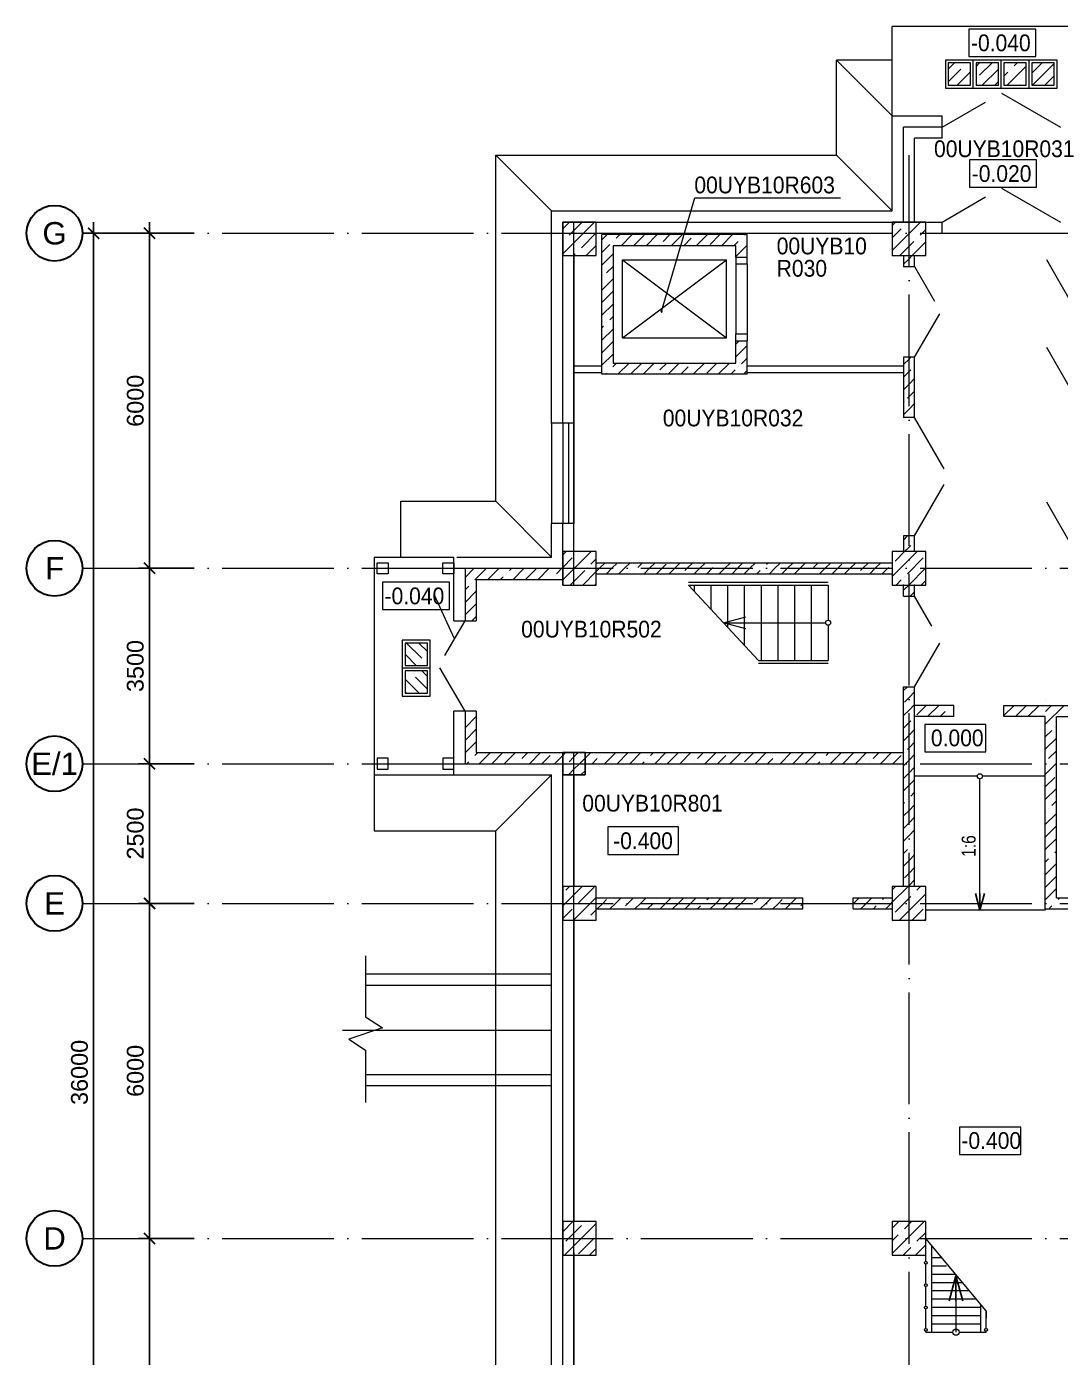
# Model space of a CAD drawing. Header units: millimetres. Extents: x 2259 to 76961, y 1004 to 49531.
# Drawn here: x 2259 to 20769, y 24971 to 48802 of the extents above; entities that cross this region are included whole.
import ezdxf
from ezdxf.enums import TextEntityAlignment as Align

# ---------------------------------------------------------------- set-up
doc = ezdxf.new("R2010")
doc.units = ezdxf.units.MM
doc.linetypes.add('OSEV', pattern=[25, 20, -2.5, 0, -2.5])
doc.layers.add('Подложки', color=252, linetype='Continuous', lineweight=5)
doc.styles.add('Arial 3', font='arial.ttf', dxfattribs={"height": 3})
doc.styles.add('ROMANS', font='romans.shx', dxfattribs={"width": 0.8})
doc.styles.add('ROOPPUR', font='arial.ttf', dxfattribs={"width": 0.7})
doc.dimstyles.new('100', dxfattribs={"dimtxt": 2, "dimasz": 2, "dimexe": 2, "dimexo": 2, "dimgap": 1, "dimtad": 1, "dimdec": 0, "dimlfac": 100, "dimzin": 1, "dimtxsty": 'ROMANS', "dimblk": 'ARCHTICK', "dimcen": 2.5, "dimdle": 2, "dimclrt": 2, "dimadec": 0, "dimazin": 0, "dimtfac": 1, "dimtdec": 0, "dimtmove": 1, "dimatfit": 3, "dimldrblk": 'ARCHTICK', "dimfxl": 2, "dimarcsym": 1})

# ---------------------------------------------------------------- blocks, each defined once
blk = doc.blocks.new('_ARCHTICK')
at = {"color": 0, "linetype": 'ByBlock', "const_width": 0.15}
blk.add_lwpolyline([(-0.5, -0.5), (0.5, 0.5)], dxfattribs=at)
blk = doc.blocks.new('*D6')
at = {"layer": 'Defpoints', "color": 0, "ltscale": 100, "transparency": 16777216}
for p in [(-66, 360), (-76, 300), (-66, 300)]:
    blk.add_point(p, dxfattribs=at)
at = {"layer": 'Подложки', "color": 0, "linetype": 'Continuous', "lineweight": -2, "transparency": 16777216}
for p, q in [((-68, 360), (-78, 360)), ((-76, 362), (-76, 298)), ((-68, 300), (-78, 300))]:
    blk.add_line(p, q, dxfattribs=at)
at = {"layer": 'Подложки', "color": 0, "lineweight": -2, "ltscale": 100, "transparency": 16777216, "xscale": 2, "yscale": 2, "zscale": 2}
for p, rotation in [((-76, 360), 90), ((-76, 300), 270)]:
    blk.add_blockref('_ARCHTICK', p, dxfattribs=dict(at, rotation=rotation))
at = {"layer": 'Подложки', "color": 252, "ltscale": 100, "transparency": 16777216, "insert": (-78.5315, 330), "char_height": 3, "attachment_point": 5, "rotation": 90, "style": 'Arial 3'}
blk.add_mtext('6000', dxfattribs=at)
blk = doc.blocks.new('*D7')
at = {"layer": 'Defpoints', "color": 0, "ltscale": 100, "transparency": 16777216}
for p in [(-66, 300), (-76, 265), (-66, 265)]:
    blk.add_point(p, dxfattribs=at)
at = {"layer": 'Подложки', "color": 0, "linetype": 'Continuous', "lineweight": -2, "transparency": 16777216}
for p, q in [((-76, 302), (-76, 263)), ((-68, 300), (-78, 300)), ((-68, 265), (-78, 265))]:
    blk.add_line(p, q, dxfattribs=at)
at = {"layer": 'Подложки', "color": 0, "lineweight": -2, "ltscale": 100, "transparency": 16777216, "xscale": 2, "yscale": 2, "zscale": 2}
for p, rotation in [((-76, 300), 90), ((-76, 265), 270)]:
    blk.add_blockref('_ARCHTICK', p, dxfattribs=dict(at, rotation=rotation))
at = {"layer": 'Подложки', "color": 252, "ltscale": 100, "transparency": 16777216, "insert": (-78.5315, 282.5), "char_height": 3, "attachment_point": 5, "rotation": 90, "style": 'Arial 3'}
blk.add_mtext('3500', dxfattribs=at)
blk = doc.blocks.new('*D8')
at = {"layer": 'Defpoints', "color": 0, "ltscale": 100, "transparency": 16777216}
for p in [(-66, 240), (-76, 180), (-66, 180)]:
    blk.add_point(p, dxfattribs=at)
at = {"layer": 'Подложки', "color": 0, "linetype": 'Continuous', "lineweight": -2, "transparency": 16777216}
for p, q in [((-76, 242), (-76, 178)), ((-68, 240), (-78, 240)), ((-68, 180), (-78, 180))]:
    blk.add_line(p, q, dxfattribs=at)
at = {"layer": 'Подложки', "color": 0, "lineweight": -2, "ltscale": 100, "transparency": 16777216, "xscale": 2, "yscale": 2, "zscale": 2}
for p, rotation in [((-76, 240), 90), ((-76, 180), 270)]:
    blk.add_blockref('_ARCHTICK', p, dxfattribs=dict(at, rotation=rotation))
at = {"layer": 'Подложки', "color": 252, "ltscale": 100, "transparency": 16777216, "insert": (-78.5315, 210), "char_height": 3, "attachment_point": 5, "rotation": 90, "style": 'Arial 3'}
blk.add_mtext('6000', dxfattribs=at)
blk = doc.blocks.new('*D9')
at = {"layer": 'Defpoints', "color": 0, "ltscale": 100, "transparency": 16777216}
for p in [(-66, 180), (-76, 120), (-66, 120)]:
    blk.add_point(p, dxfattribs=at)
at = {"layer": 'Подложки', "color": 0, "linetype": 'Continuous', "lineweight": -2, "transparency": 16777216}
for p, q in [((-76, 182), (-76, 118)), ((-68, 180), (-78, 180)), ((-68, 120), (-78, 120))]:
    blk.add_line(p, q, dxfattribs=at)
at = {"layer": 'Подложки', "color": 0, "lineweight": -2, "ltscale": 100, "transparency": 16777216, "xscale": 2, "yscale": 2, "zscale": 2}
for p, rotation in [((-76, 180), 90), ((-76, 120), 270)]:
    blk.add_blockref('_ARCHTICK', p, dxfattribs=dict(at, rotation=rotation))
at = {"layer": 'Подложки', "color": 252, "ltscale": 100, "transparency": 16777216, "insert": (-78.5315, 150), "char_height": 3, "attachment_point": 5, "rotation": 90, "style": 'Arial 3'}
blk.add_mtext('6000', dxfattribs=at)
blk = doc.blocks.new('*D12')
at = {"layer": 'Defpoints', "color": 0, "ltscale": 100, "transparency": 16777216}
for p in [(-86, 360), (-66, 360), (-32.01, 0)]:
    blk.add_point(p, dxfattribs=at)
at = {"layer": 'Подложки', "color": 0, "linetype": 'Continuous', "lineweight": -2, "transparency": 16777216}
for p, q in [((-68, 360), (-88, 360)), ((-86, -2), (-86, 362)), ((-34.01, 0), (-88, 0))]:
    blk.add_line(p, q, dxfattribs=at)
at = {"layer": 'Подложки', "color": 0, "lineweight": -2, "ltscale": 100, "transparency": 16777216, "xscale": 2, "yscale": 2, "zscale": 2}
for p, rotation in [((-86, 360), 90), ((-86, 0), 270)]:
    blk.add_blockref('_ARCHTICK', p, dxfattribs=dict(at, rotation=rotation))
at = {"layer": 'Подложки', "color": 252, "ltscale": 100, "transparency": 16777216, "insert": (-88.53, 209.73), "char_height": 3, "attachment_point": 5, "rotation": 90, "style": 'Arial 3'}
blk.add_mtext('36000', dxfattribs=at)
blk = doc.blocks.new('*D26')
at = {"layer": 'Defpoints', "color": 0, "ltscale": 100, "transparency": 16777216}
for p in [(-66, 265), (-76, 240), (-66, 240)]:
    blk.add_point(p, dxfattribs=at)
at = {"layer": 'Подложки', "color": 0, "linetype": 'Continuous', "lineweight": -2, "transparency": 16777216}
for p, q in [((-76, 267), (-76, 238)), ((-68, 265), (-78, 265)), ((-68, 240), (-78, 240))]:
    blk.add_line(p, q, dxfattribs=at)
at = {"layer": 'Подложки', "color": 0, "lineweight": -2, "ltscale": 100, "transparency": 16777216, "xscale": 2, "yscale": 2, "zscale": 2}
for p, rotation in [((-76, 265), 90), ((-76, 240), 270)]:
    blk.add_blockref('_ARCHTICK', p, dxfattribs=dict(at, rotation=rotation))
at = {"layer": 'Подложки', "color": 252, "ltscale": 100, "transparency": 16777216, "insert": (-78.5315, 252.5), "char_height": 3, "attachment_point": 5, "rotation": 90, "style": 'Arial 3'}
blk.add_mtext('2500', dxfattribs=at)
blk = doc.blocks.new('ПЛАН НА ОТМ. 0.000')
at = {"layer": 'Подложки', "color": 253, "linetype": 'Continuous', "lineweight": 5}
for p, q in [((96, 397), (57, 397)), ((57, 381), (57, 397)), ((82.699, 396.546), (70.702, 396.546)), ((70.702, 396.546), (70.702, 391.643)), ((82.699, 391.643), (82.699, 396.546)), ((47, 374), (47, 391)), ((57, 391), (47, 391)), ((47, 391), (57, 381)), ((86.5, 391), (66.5, 391)), ((66.5, 391), (66.5, 386)), ((70.702, 391.643), (82.699, 391.643)), ((71.5, 386), (71.5, 391)), ((76.5, 386), (76.5, 391)), ((81.5, 386), (81.5, 391)), ((86.5, 386), (86.5, 391)), ((67, 389.376), (68.124, 390.5)), ((67, 390.5), (67, 386.5)), ((71, 390.5), (67, 390.5)), ((67, 387.13), (69.273, 389.403)), ((68.615, 386.5), (71, 388.885)), ((69.834, 389.965), (69.834, 389.965)), ((71, 386.5), (71, 390.5)), ((72, 389.885), (72.615, 390.5)), ((72, 390.5), (72, 386.5)), ((76, 390.5), (72, 390.5)), ((72.64, 388.281), (74.86, 390.5)), ((73.105, 386.5), (76, 389.395)), ((76, 386.5), (76, 390.5)), ((77, 390.395), (77.105, 390.5)), ((77, 390.5), (77, 386.5)), ((81, 390.5), (77, 390.5)), ((77, 388.15), (77.692, 388.842)), ((77.595, 386.5), (81, 389.905)), ((78.253, 389.403), (78.253, 389.403)), ((78.814, 389.965), (79.35, 390.5)), ((81, 386.5), (81, 390.5)), ((82, 388.66), (83.84, 390.5)), ((82, 390.5), (82, 386.5)), ((86, 390.5), (82, 390.5)), ((82.085, 386.5), (86, 390.415)), ((86, 386.5), (86, 390.5)), ((67, 386.5), (71, 386.5)), ((70.86, 386.5), (71, 386.64)), ((72, 386.5), (76, 386.5)), ((72.079, 387.72), (72.079, 387.72)), ((75.35, 386.5), (76, 387.15)), ((77, 386.5), (81, 386.5)), ((79.84, 386.5), (79.937, 386.597)), ((80.498, 387.158), (80.498, 387.158)), ((82, 386.5), (86, 386.5)), ((84.33, 386.5), (86, 388.17)), ((66.5, 386), (86.5, 386)), ((76.534, 385.1), (87.1, 379)), ((65.9, 379), (73.694, 383.5)), ((57, 364), (57, 381)), ((57, 381), (65.9, 381)), ((59, 362), (59, 379)), ((65.9, 379), (59, 379)), ((65.9, 379), (65.9, 381)), ((65.9, 377), (65.9, 379)), ((61, 362), (61, 377)), ((65.9, 377), (61, 377)), ((-3.997, 364), (-14, 373.971)), ((-14, 373.971), (47.029, 373.971)), ((-14, 312), (-14, 373.971)), ((47, 374), (57, 364)), ((82.838, 373.137), (70.841, 373.137)), ((70.841, 373.137), (70.841, 368.234)), ((82.838, 368.234), (82.838, 373.137)), ((70.841, 368.234), (82.838, 368.234)), ((76.534, 368.1), (87.1, 362)), ((15.697, 346.002), (21.637, 366.329)), ((21.637, 366.329), (47.734, 366.329)), ((65.9, 362), (73.694, 366.5)), ((-4, 364), (57, 364)), ((-4, 326), (-4, 364)), ((-2, 362), (65.9, 362)), ((-2, 326), (-2, 362)), ((4, 362), (-2, 362)), ((-2, 362), (-2, 356)), ((-2, 360.787), (-0.787, 362)), ((-2, 356.297), (3.703, 362)), ((-0.885, 359.656), (1.458, 362)), ((-0.006, 297), (-0.006, 362)), ((0, 297), (0, 360)), ((1.36, 357.411), (4, 360.052)), ((4, 356), (4, 362)), ((4, 360), (57.003, 360)), ((63.003, 362), (57.003, 362)), ((57.003, 362), (57.003, 356)), ((57.003, 361.418), (57.585, 362)), ((57.003, 356.928), (62.075, 362)), ((57.003, 359.173), (58.609, 360.779)), ((59.17, 361.34), (59.17, 361.34)), ((59.731, 361.901), (59.83, 362)), ((61.976, 359.656), (63.003, 360.683)), ((63.003, 356), (63.003, 362)), ((63.003, 360), (65.9, 360)), ((63.003, 360), (65.9, 360)), ((65.9, 360), (65.9, 362)), ((65.9, 362), (65.9, 362)), ((65.9, 360), (87.099, 360)), ((-1.447, 359.095), (-1.447, 359.095)), ((2.194, 356), (4, 357.806)), ((4.994, 334.75), (4.994, 359.75)), ((30.994, 359.75), (4.994, 359.75)), ((30.994, 359.75), (4.994, 359.75)), ((4.994, 358.801), (5.944, 359.75)), ((4.994, 356.556), (6.411, 357.972)), ((6.972, 358.534), (6.972, 358.534)), ((28.994, 357.75), (6.994, 357.75)), ((6.994, 357.75), (6.994, 336.75)), ((7.534, 359.095), (8.189, 359.75)), ((8.434, 357.75), (10.434, 359.75)), ((10.679, 357.75), (12.585, 359.656)), ((12.924, 357.75), (14.924, 359.75)), ((15.391, 357.972), (15.391, 357.972)), ((15.953, 358.534), (17.169, 359.75)), ((17.414, 357.75), (19.414, 359.75)), ((19.659, 357.75), (21.004, 359.095)), ((21.565, 359.656), (21.565, 359.656)), ((21.904, 357.75), (23.904, 359.75)), ((24.372, 357.972), (26.149, 359.75)), ((26.394, 357.75), (28.394, 359.75)), ((28.639, 357.75), (29.423, 358.534)), ((28.994, 355.86), (30.994, 357.86)), ((28.994, 355.746), (28.994, 357.75)), ((29.984, 359.095), (29.984, 359.095)), ((30.545, 359.656), (30.639, 359.75)), ((30.994, 355.746), (30.994, 359.75)), ((58.32, 356), (60.854, 358.534)), ((60.565, 356), (63.003, 358.438)), ((61.415, 359.095), (61.415, 359.095)), ((-2, 356), (4, 356)), ((-0.052, 356), (0.237, 356.289)), ((-0.006, 297), (0, 356)), ((0, 356), (0, 326)), ((0.798, 356.85), (0.798, 356.85)), ((4.994, 354.31), (6.994, 356.31)), ((8.694, 355.243), (27.294, 355.243)), ((8.694, 341.246), (8.694, 355.243)), ((8.694, 355.243), (27.294, 341.246)), ((8.694, 341.246), (27.294, 355.243)), ((27.294, 341.246), (27.294, 355.243)), ((28.994, 355.746), (28.994, 354.496)), ((28.994, 355.746), (30.994, 355.746)), ((30.994, 354.496), (30.994, 355.746)), ((57.003, 356), (63.003, 356)), ((59, 356), (59, 354)), ((59, 354.435), (60, 355.435)), ((60, 355.435), (60.565, 356)), ((61, 354), (61, 356)), ((62.81, 356), (63.003, 356.193)), ((89.4, 347), (84.65, 355.227)), ((5.85, 352.921), (6.994, 354.065)), ((28.994, 354.496), (30.994, 354.496)), ((28.994, 354.496), (30.994, 354.496)), ((28.994, 354.496), (28.994, 341.996)), ((30.994, 354.496), (30.994, 341.996)), ((61.012, 354), (59, 354)), ((60.81, 354), (61, 354.19)), ((64.6, 347.765), (61.01, 354.006)), ((4.994, 349.82), (6.994, 351.82)), ((5.289, 352.36), (5.289, 352.36)), ((4.994, 347.575), (6.972, 349.553)), ((4.994, 345.33), (6.994, 347.33)), ((61, 337.8), (65.5, 345.594)), ((4.994, 343.085), (5.289, 343.38)), ((5.85, 343.941), (5.85, 343.941)), ((6.411, 344.502), (6.994, 345.085)), ((4.994, 340.84), (6.994, 342.84)), ((8.694, 341.246), (27.294, 341.246)), ((28.994, 340.746), (28.994, 341.996)), ((28.994, 341.996), (30.994, 341.996)), ((30.994, 341.996), (30.994, 340.746)), ((4.994, 338.595), (6.994, 340.595)), ((28.994, 336.75), (28.994, 340.746)), ((28.994, 340.746), (30.994, 340.746)), ((28.994, 340.144), (29.596, 340.746)), ((28.994, 337.899), (30.994, 339.899)), ((30.994, 334.75), (30.994, 340.746)), ((89.4, 331.3), (84.65, 339.527)), ((4.994, 336.2), (0, 336.2)), ((4.994, 336.35), (6.994, 338.35)), ((6.972, 336.083), (7.639, 336.75)), ((6.994, 336.75), (28.994, 336.75)), ((6.994, 336.75), (28.994, 336.75)), ((7.884, 334.75), (9.884, 336.75)), ((10.129, 334.75), (12.024, 336.644)), ((12.374, 334.75), (14.374, 336.75)), ((15.391, 335.522), (16.62, 336.75)), ((16.865, 334.75), (18.865, 336.75)), ((19.11, 334.75), (20.443, 336.083)), ((21.004, 336.644), (21.004, 336.644)), ((21.355, 334.75), (23.355, 336.75)), ((23.81, 334.961), (25.6, 336.75)), ((25.845, 334.75), (27.845, 336.75)), ((29.423, 336.083), (29.423, 336.083)), ((29.984, 336.644), (30.994, 337.654)), ((59, 336.2), (31, 336.2)), ((59, 336.2), (31, 336.2)), ((59, 337.8), (59, 327)), ((59, 337.8), (59, 327)), ((59, 336.474), (60, 337.474)), ((61, 337.8), (59.012, 337.8)), ((60, 337.474), (60.326, 337.8)), ((60.854, 336.083), (60.854, 336.083)), ((61, 327), (61, 337.8)), ((4.994, 335), (0, 335)), ((30.994, 334.75), (4.994, 334.75)), ((30.994, 334.75), (4.994, 334.75)), ((5.639, 334.75), (5.85, 334.961)), ((6.411, 335.522), (6.411, 335.522)), ((14.83, 334.961), (14.83, 334.961)), ((28.09, 334.75), (28.862, 335.522)), ((30.335, 334.75), (30.994, 335.409)), ((59, 335), (31, 335)), ((59, 334.229), (60, 335.229)), ((60, 335.229), (60.293, 335.522)), ((60, 332.984), (61, 333.984)), ((59, 331.984), (60, 332.984)), ((60, 330.739), (61, 331.739)), ((61, 327), (61, 333.3)), ((59.17, 329.909), (59.17, 329.909)), ((59.731, 330.47), (60, 330.739)), ((60, 328.494), (61, 329.494)), ((59, 327.494), (60, 328.494)), ((61, 327), (59, 327)), ((60.751, 327), (60.854, 327.103)), ((66.3, 317.82), (61, 327)), ((-4, 326), (-4, 308)), ((0, 326), (-4, 326)), ((-2, 326), (-2, 308)), ((-1, 326), (-1, 308)), ((0, 326), (0, 308)), ((61, 305.8), (66.3, 314.98)), ((-31, 312), (-14, 312)), ((-31, 302), (-31, 312)), ((-14, 312), (-4, 302)), ((89.4, 303.6), (84.65, 311.827)), ((-2, 308), (-4, 308)), ((-4, 302), (-4, 308)), ((-2, 297), (-2, 308)), ((0, 308), (-2, 308)), ((0, 303), (0, 308)), ((59, 305.8), (59, 303)), ((61, 305.8), (59, 305.8)), ((59, 305.043), (59.746, 305.789)), ((61, 303), (61, 305.8)), ((4, 303), (-2, 303)), ((-2, 303), (-2, 297)), ((-2, 302.415), (-1.415, 303)), ((-2, 297.925), (3.075, 303)), ((0.798, 302.968), (0.83, 303)), ((4, 297), (4, 303)), ((63.001, 303), (57.001, 303)), ((57.001, 303), (57.001, 297)), ((57.001, 298.554), (61.447, 303)), ((57.486, 301.285), (59.202, 303)), ((59.202, 303), (60, 303.798)), ((60, 303.798), (60.293, 304.091)), ((60.854, 304.652), (60.854, 304.652)), ((63.001, 297), (63.001, 303)), ((-35.75, 302), (-35.75, 263)), ((-35.75, 302), (-21.498, 302)), ((-35.25, 301), (-33.25, 301)), ((-35.25, 299), (-35.25, 301)), ((-33.25, 301), (-33.25, 299)), ((-23.5, 301), (-21.5, 301)), ((-23.5, 299), (-23.5, 301)), ((-21.508, 290.6), (-21.508, 302)), ((-21.5, 301), (-21.5, 299)), ((-21, 302), (-4, 302)), ((-2, 300.17), (-0.324, 301.846)), ((0.237, 302.407), (0.237, 302.407)), ((3.043, 300.723), (4, 301.68)), ((4, 301), (56.998, 301)), ((4.565, 300), (5.565, 301)), ((6.81, 300), (7.81, 301)), ((9.055, 300), (10.055, 301)), ((11.462, 300.162), (12.3, 301)), ((13.545, 300), (14.545, 301)), ((15.791, 300), (16.514, 300.723)), ((18.036, 300), (19.036, 301)), ((20.281, 300), (21.281, 301)), ((22.526, 300), (23.526, 301)), ((25.494, 300.723), (25.494, 300.723)), ((27.016, 300), (28.016, 301)), ((29.261, 300), (30.261, 301)), ((31.506, 300), (32.506, 301)), ((34.474, 300.723), (34.751, 301)), ((35.996, 300), (36.996, 301)), ((38.241, 300), (39.241, 301)), ((40.486, 300), (41.486, 301)), ((42.893, 300.162), (43.731, 301)), ((44.976, 300), (45.976, 301)), ((47.221, 300), (47.945, 300.723)), ((49.467, 300), (50.467, 301)), ((51.712, 300), (52.712, 301)), ((53.957, 300), (54.957, 301)), ((56.925, 300.723), (56.925, 300.723)), ((59.731, 299.039), (62.538, 301.846)), ((-33.25, 299), (-35.25, 299)), ((-21.5, 299), (-23.5, 299)), ((-19.508, 300), (-2, 300)), ((-19.508, 300), (-19.508, 290.6)), ((-19.508, 298.377), (-17.885, 300)), ((-17.723, 297.917), (-15.64, 300)), ((-17.508, 298), (-2, 298)), ((-17.508, 298), (-17.508, 290.6)), ((-15.395, 298), (-13.395, 300)), ((-13.15, 298), (-12.672, 298.478)), ((-12.111, 299.039), (-12.111, 299.039)), ((-11.549, 299.601), (-11.15, 300)), ((-10.905, 298), (-8.905, 300)), ((-8.66, 298), (-6.66, 300)), ((-6.415, 298), (-4.415, 300)), ((-3.692, 298.478), (-3.692, 298.478)), ((-3.13, 299.039), (-2.17, 300)), ((-0.68, 297), (1.921, 299.601)), ((1.565, 297), (4, 299.435)), ((2.482, 300.162), (2.482, 300.162)), ((4, 299.435), (4.565, 300)), ((4, 299), (56.998, 299)), ((5.81, 299), (6.81, 300)), ((8.055, 299), (9.055, 300)), ((10.3, 299), (10.34, 299.039)), ((10.901, 299.601), (10.901, 299.601)), ((12.545, 299), (13.545, 300)), ((14.791, 299), (15.791, 300)), ((17.036, 299), (18.036, 300)), ((19.32, 299.039), (19.32, 299.039)), ((19.881, 299.601), (20.281, 300)), ((21.526, 299), (22.526, 300)), ((23.771, 299), (24.771, 300)), ((24.771, 300), (24.933, 300.162)), ((26.016, 299), (27.016, 300)), ((28.3, 299.039), (29.261, 300)), ((30.506, 299), (31.506, 300)), ((32.751, 299), (33.352, 299.601)), ((33.913, 300.162), (33.913, 300.162)), ((34.996, 299), (35.996, 300)), ((37.241, 299), (38.241, 300)), ((39.486, 299), (40.486, 300)), ((41.731, 299), (41.771, 299.039)), ((42.332, 299.601), (42.332, 299.601)), ((43.976, 299), (44.976, 300)), ((46.221, 299), (47.221, 300)), ((48.467, 299), (49.467, 300)), ((50.751, 299.039), (50.751, 299.039)), ((51.312, 299.601), (51.712, 300)), ((52.957, 299), (53.957, 300)), ((55.202, 299), (56.202, 300)), ((56.202, 300), (56.364, 300.162)), ((57.692, 297), (58.609, 297.917)), ((59.17, 298.478), (59.17, 298.478)), ((59.937, 297), (63.001, 300.064)), ((-22.304, 297.499), (-34.301, 297.499)), ((-34.301, 297.499), (-34.301, 292.596)), ((-22.304, 292.596), (-22.304, 297.499)), ((-19.508, 296.132), (-18.846, 296.794)), ((-19.508, 293.887), (-17.508, 295.887)), ((-18.285, 297.356), (-18.285, 297.356)), ((-2, 297), (4, 297)), ((3.81, 297), (4, 297.19)), ((20.5, 297.5), (45.498, 297.5)), ((33.037, 283.5), (20.5, 297)), ((20.5, 297), (45.498, 297)), ((21.498, 297), (21.498, 295.926)), ((24.498, 297), (24.498, 292.695)), ((27.498, 297), (27.498, 289.465)), ((30.498, 297), (30.498, 286.234)), ((33.498, 297), (33.498, 283.5)), ((36.498, 297), (36.498, 283.5)), ((39.498, 297), (39.498, 283.5)), ((42.498, 297), (42.498, 283.5)), ((45.498, 297), (45.498, 290.701)), ((57.001, 297), (63.001, 297)), ((59, 295), (59, 297)), ((59, 296.063), (59.937, 297)), ((60.182, 295), (60.854, 295.672)), ((61, 295), (61, 297)), ((62.182, 297), (63.001, 297.819)), ((-21.363, 287.388), (-24.997, 295.164)), ((-19.407, 291.743), (-17.508, 293.642)), ((59, 295), (61, 295)), ((64.1, 289.631), (61, 295)), ((-34.301, 292.596), (-22.304, 292.596)), ((-18.305, 290.6), (-17.508, 291.397)), ((26.768, 290.25), (30.768, 291.322)), ((-23.108, 284.365), (-19.508, 290.6)), ((-21.508, 290.6), (-19.508, 290.6)), ((-19.508, 290.6), (-17.508, 290.6)), ((30.768, 289.178), (26.768, 290.25)), ((26.768, 290.25), (30.768, 290.25)), ((26.768, 290.25), (45.047, 290.25)), ((45.498, 289.799), (45.498, 283.5)), ((-30.75, 287.113), (-30.75, 277.113)), ((-25.75, 287.113), (-30.75, 287.113)), ((-26.25, 286.613), (-30.25, 286.613)), ((-30.25, 286.613), (-30.25, 282.613)), ((-27.265, 283.885), (-29.993, 286.613)), ((-26.25, 285.115), (-27.748, 286.613)), ((-26.25, 282.613), (-26.25, 286.613)), ((-25.75, 277.113), (-25.75, 287.113)), ((61, 278.8), (65.5, 286.594)), ((-28.238, 282.613), (-30.25, 284.625)), ((-25.75, 282.113), (-30.75, 282.113)), ((-30.25, 282.613), (-26.25, 282.613)), ((-26.25, 281.613), (-30.25, 281.613)), ((-30.25, 281.613), (-30.25, 277.613)), ((-26.25, 280.625), (-27.238, 281.613)), ((-26.704, 283.324), (-26.704, 283.324)), ((-26.25, 277.613), (-26.25, 281.613)), ((-19.508, 274.4), (-24.008, 282.194)), ((33.037, 283.5), (45.498, 283.5)), ((33.037, 283), (45.498, 283)), ((-27.728, 277.613), (-30.25, 280.135)), ((-28.949, 281.079), (-28.949, 281.079)), ((-26.25, 278.38), (-28.387, 280.518)), ((-30.75, 277.113), (-25.75, 277.113)), ((-29.973, 277.613), (-30.25, 277.89)), ((-30.25, 277.613), (-26.25, 277.613)), ((59, 243), (59, 278.8)), ((59, 278.8), (61, 278.8)), ((59, 278.103), (59.697, 278.8)), ((59.17, 276.028), (60, 276.858)), ((60, 276.858), (61, 277.858)), ((61, 243), (61, 278.8)), ((-21.508, 263), (-21.508, 274.4)), ((-19.508, 274.4), (-21.508, 274.4)), ((-19.508, 274.4), (-19.508, 265)), ((-17.508, 274.4), (-19.508, 274.4)), ((-18.846, 274.344), (-18.846, 274.344)), ((-17.508, 274.4), (-17.508, 267)), ((59, 273.612), (60, 274.612)), ((60, 274.612), (61, 275.612)), ((68, 275.455), (61, 275.455)), ((61.415, 273.783), (63.087, 275.455)), ((63.328, 273.45), (65.332, 275.455)), ((65.573, 273.45), (66.467, 274.344)), ((67.028, 274.905), (67.028, 274.905)), ((68, 273.45), (68, 275.455)), ((77, 273.45), (77, 275.454)), ((77, 275.454), (122, 275.45)), ((77, 273.652), (78.802, 275.454)), ((79.043, 273.45), (81.047, 275.453)), ((81.288, 273.45), (83.291, 275.453)), ((84.4, 276.38), (84.4, 276.4)), ((84.4, 272.072), (87.781, 275.453)), ((84.427, 274.344), (85.536, 275.453)), ((-19.508, 273.682), (-19.407, 273.783)), ((-19.508, 271.437), (-17.508, 273.437)), ((59, 271.367), (60, 272.367)), ((60, 272.367), (60.293, 272.66)), ((60.854, 273.221), (60.854, 273.221)), ((68, 273.45), (61, 273.45)), ((73.742, 272.009), (62.803, 272.009)), ((62.803, 272.009), (62.803, 267.106)), ((67.818, 273.45), (68, 273.632)), ((73.742, 267.106), (73.742, 272.009)), ((84.4, 273.45), (77, 273.45)), ((83.866, 273.783), (83.866, 273.783)), ((84.4, 239), (84.4, 273.45)), ((86.393, 241), (86.393, 273.47)), ((86.393, 273.47), (122, 273.47)), ((-19.508, 269.192), (-17.508, 271.192)), ((59, 269.122), (60, 270.122)), ((60, 270.122), (61, 271.122)), ((84.4, 269.827), (85.55, 270.976)), ((84.4, 267.582), (86.393, 269.574)), ((86.111, 271.537), (86.111, 271.537)), ((-19.508, 266.946), (-17.508, 268.946)), ((-17.723, 266.486), (-17.209, 267)), ((-17.508, 267), (-1.963, 267)), ((-16.964, 265), (-14.964, 267)), ((-14.719, 265), (-12.719, 267)), ((-12.474, 265), (-10.474, 267)), ((-9.304, 265.925), (-8.229, 267)), ((-7.984, 265), (-5.984, 267)), ((-2, 144.7), (-2, 267)), ((2, 267), (-2, 267)), ((-2, 267), (-2, 263)), ((-2, 267), (2, 267)), ((-2, 263), (-2, 267)), ((-2, 266.494), (-1.494, 267)), ((0, -70.981), (0, 267)), ((0, 266.249), (0.751, 267)), ((2, 267), (59, 267)), ((2, 263), (2, 267)), ((2, 267), (2, 263)), ((2, 266.004), (2.996, 267)), ((5.486, 265), (7.486, 267)), ((7.731, 265), (9.731, 267)), ((9.976, 265), (11.976, 267)), ((13.707, 266.486), (14.221, 267)), ((14.467, 265), (16.467, 267)), ((16.712, 265), (18.712, 267)), ((18.957, 265), (20.957, 267)), ((22.126, 265.925), (23.202, 267)), ((23.447, 265), (25.447, 267)), ((27.937, 265), (29.937, 267)), ((30.545, 265.364), (32.182, 267)), ((32.427, 265), (34.427, 267)), ((36.917, 265), (38.917, 267)), ((39.162, 265), (41.162, 267)), ((41.407, 265), (43.407, 267)), ((45.138, 266.486), (45.652, 267)), ((45.897, 265), (47.897, 267)), ((48.142, 265), (50.142, 267)), ((50.388, 265), (52.388, 267)), ((53.557, 265.925), (54.633, 267)), ((54.878, 265), (56.878, 267)), ((59.17, 267.047), (59.17, 267.047)), ((59.731, 267.609), (60, 267.877)), ((60, 267.877), (61, 268.877)), ((62.803, 267.106), (73.742, 267.106)), ((84.988, 265.925), (86.393, 267.329)), ((-33.25, 266), (-35.25, 266)), ((-35.25, 266), (-35.25, 264)), ((-33.25, 264), (-33.25, 266)), ((-21.5, 266), (-23.5, 266)), ((-23.5, 266), (-23.5, 264)), ((-21.5, 264), (-21.5, 266)), ((-19.209, 265), (-18.846, 265.364)), ((-19, 265), (-2, 265)), ((-18.285, 265.925), (-18.285, 265.925)), ((-9.866, 265.364), (-9.866, 265.364)), ((-5.739, 265), (-4.253, 266.486)), ((-3.494, 265), (-2, 266.494)), ((-1.447, 264.802), (-1.447, 264.802)), ((-0.885, 265.364), (0, 266.249)), ((0, 264.004), (0.996, 265)), ((0.996, 265), (2, 266.004)), ((2, 265), (59, 265)), ((3.241, 265), (4.166, 265.925)), ((4.727, 266.486), (4.727, 266.486)), ((12.221, 265), (12.585, 265.364)), ((13.146, 265.925), (13.146, 265.925)), ((21.565, 265.364), (21.565, 265.364)), ((25.692, 265), (27.178, 266.486)), ((34.672, 265), (35.597, 265.925)), ((36.158, 266.486), (36.158, 266.486)), ((43.652, 265), (44.016, 265.364)), ((44.577, 265.925), (44.577, 265.925)), ((52.996, 265.364), (52.996, 265.364)), ((57.123, 265), (58.609, 266.486)), ((59, 264.632), (60, 265.632)), ((60, 265.632), (61, 266.632)), ((84.4, 263.091), (86.393, 265.084)), ((84.427, 265.364), (84.427, 265.364)), ((-35.75, 263), (-35.75, 253)), ((-35.75, 263), (-21, 263)), ((-35.25, 264), (-33.25, 264)), ((-23.5, 264), (-21.5, 264)), ((-21, 263), (-4, 263)), ((-14, 253), (-4, 263)), ((-4, 144.7), (-4, 263)), ((-2, 263), (2, 263)), ((2, 263), (-2, 263)), ((-1.004, 263), (0, 264.004)), ((0, 263), (0, 243)), ((1.36, 263.118), (2, 263.759)), ((59, 262.387), (60, 263.387)), ((60, 263.387), (60.854, 264.241)), ((72.249, 262.75), (61, 262.75)), ((84.4, 262.75), (73.151, 262.75)), ((84.4, 260.846), (86.111, 262.557)), ((59, 260.142), (60, 261.142)), ((60, 261.142), (61, 262.142)), ((60.293, 259.19), (61, 259.897)), ((84.4, 258.601), (86.393, 260.594)), ((59, 257.897), (59.17, 258.067)), ((59.731, 258.628), (59.731, 258.628)), ((60, 256.652), (61, 257.652)), ((85.55, 257.506), (86.393, 258.349)), ((59, 255.652), (60, 256.652)), ((60, 254.407), (61, 255.407)), ((84.4, 256.356), (84.427, 256.383)), ((84.4, 254.111), (86.393, 256.104)), ((84.988, 256.945), (84.988, 256.945)), ((-35.75, 253), (-14, 253)), ((-14, 147.2), (-14, 253)), ((18.702, 253.723), (6.047, 253.723)), ((6.047, 253.723), (6.047, 248.773)), ((18.702, 248.773), (18.702, 253.723)), ((59, 253.407), (60, 254.407)), ((60, 252.162), (61, 253.162)), ((84.4, 251.866), (86.393, 253.859)), ((59, 251.162), (60, 252.162)), ((60.854, 250.771), (61, 250.917)), ((84.4, 249.621), (86.393, 251.614)), ((6.047, 248.773), (18.702, 248.773)), ((59, 248.917), (59.731, 249.648)), ((60, 247.672), (61, 248.672)), ((60.293, 250.209), (60.293, 250.209)), ((84.4, 247.376), (84.988, 247.964)), ((85.55, 248.526), (85.55, 248.526)), ((86.111, 249.087), (86.393, 249.369)), ((59, 246.672), (60, 247.672)), ((60, 245.427), (61, 246.427)), ((84.4, 245.131), (86.393, 247.124)), ((59.17, 244.597), (60, 245.427)), ((59.818, 243), (60, 243.182)), ((60, 243.182), (61, 244.182)), ((84.427, 242.913), (86.393, 244.879)), ((4, 243), (-2, 243)), ((-2, 243), (-2, 237)), ((-2, 239.553), (1.447, 243)), ((-1.447, 242.352), (-0.798, 243)), ((-0.063, 237), (4, 241.063)), ((0.798, 240.107), (3.605, 242.913)), ((4, 237), (4, 243)), ((4.001, 241), (41, 241)), ((7.427, 240), (8.427, 241)), ((9.672, 240), (10.672, 241)), ((11.917, 240), (12.917, 241)), ((16.407, 240), (17.407, 241)), ((18.652, 240), (19.652, 241)), ((20.897, 240), (21.897, 241)), ((23.81, 240.668), (24.142, 241)), ((25.388, 240), (26.388, 241)), ((27.633, 240), (28.633, 241)), ((29.878, 240), (30.878, 241)), ((32.229, 240.107), (33.123, 241)), ((34.368, 240), (35.368, 241)), ((38.858, 240), (39.858, 241)), ((41, 239), (41, 241)), ((50, 241), (57, 241)), ((50, 239), (50, 241)), ((50.083, 240), (51.083, 241)), ((52.328, 240), (53.328, 241)), ((55.241, 240.668), (55.573, 241)), ((63, 243), (57, 243)), ((57, 243), (57, 237)), ((57, 240.182), (59.818, 243)), ((57, 242.427), (57.573, 243)), ((57.486, 238.423), (60.293, 241.229)), ((58.309, 237), (63, 241.691)), ((60.854, 241.79), (60.854, 241.79)), ((61.415, 242.352), (62.063, 243)), ((63, 237), (63, 243)), ((84.4, 240.641), (86.393, 242.634)), ((86.393, 241), (116.994, 241)), ((86.672, 240.668), (87.004, 241)), ((-2, 237.308), (-0.324, 238.984)), ((0.237, 239.545), (0.237, 239.545)), ((3.043, 237.861), (4, 238.818)), ((4.001, 239), (41, 239)), ((4.182, 239), (5.182, 240)), ((5.182, 240), (5.85, 240.668)), ((6.427, 239), (7.427, 240)), ((9.217, 239.545), (9.672, 240)), ((10.917, 239), (11.917, 240)), ((13.162, 239), (14.162, 240)), ((14.162, 240), (14.269, 240.107)), ((14.83, 240.668), (14.83, 240.668)), ((15.407, 239), (16.407, 240)), ((17.652, 239), (18.652, 240)), ((19.897, 239), (20.897, 240)), ((22.142, 239), (22.688, 239.545)), ((23.249, 240.107), (23.249, 240.107)), ((24.388, 239), (25.388, 240)), ((26.633, 239), (27.633, 240)), ((28.878, 239), (29.878, 240)), ((31.668, 239.545), (31.668, 239.545)), ((33.368, 239), (34.368, 240)), ((35.613, 239), (36.613, 240)), ((36.613, 240), (37.281, 240.668)), ((37.858, 239), (38.858, 240)), ((40.648, 239.545), (41, 239.897)), ((41, 239.358), (41, 240.558)), ((50, 239.358), (50, 240.558)), ((50, 239.917), (50.083, 240)), ((50, 239), (57, 239)), ((51.37, 239.042), (52.328, 240)), ((53.615, 239.042), (54.119, 239.545)), ((54.68, 240.107), (54.68, 240.107)), ((55.86, 239.042), (56.818, 240)), ((56.818, 240), (57, 240.182)), ((60.554, 237), (62.538, 238.984)), ((84.4, 238.75), (63, 238.75)), ((84.4, 239), (117, 239)), ((84.4, 239), (84.4, 238.75)), ((85.004, 239), (85.55, 239.545)), ((86.111, 240.107), (86.111, 240.107)), ((-2, 237), (4, 237)), ((0, 237), (0, 183)), ((2.482, 237.3), (2.482, 237.3)), ((57, 237), (63, 237)), ((62.799, 237), (63, 237.201)), ((-37.296, 230.594), (-37.296, 219.68)), ((-4, 227.3), (-37.296, 227.3)), ((-4, 225.3), (-37.296, 225.3)), ((-37.296, 219.68), (-34.296, 217.68)), ((-41.468, 217.3), (-4, 217.3)), ((-34.296, 217.68), (-40.296, 215.68)), ((-40.296, 215.68), (-37.296, 213.68)), ((-37.296, 213.68), (-37.296, 204.336)), ((-4, 209.3), (-37.296, 209.3)), ((-4, 207.3), (-37.296, 207.3)), ((79.991, 199.908), (69.052, 199.908)), ((69.052, 199.908), (69.052, 195.005)), ((79.991, 195.005), (79.991, 199.908)), ((69.052, 195.005), (79.991, 195.005)), ((4.001, 183), (-1.999, 183)), ((-1.999, 183), (-1.999, 177)), ((-1.999, 181.183), (-0.182, 183)), ((-1.691, 177), (4.001, 182.693)), ((-1.447, 179.49), (1.36, 182.296)), ((1.921, 182.857), (1.921, 182.857)), ((4.001, 177), (4.001, 183)), ((63.004, 183), (57.004, 183)), ((57.004, 183), (57.004, 177)), ((57.004, 181.814), (58.19, 183)), ((57.004, 177.324), (62.68, 183)), ((58.609, 181.174), (58.609, 181.174)), ((59.17, 181.735), (60.435, 183)), ((63.004, 177), (63.004, 183)), ((0.798, 177.245), (3.605, 180.051)), ((57.004, 179.569), (58.048, 180.612)), ((60.854, 178.929), (60.854, 178.929)), ((61.17, 177), (63.004, 178.834)), ((61.415, 179.49), (63.004, 181.079)), ((73.804, 167.037), (63.004, 180)), ((64.003, 178.812), (64.003, 163.207)), ((-1.999, 177), (4.001, 177)), ((0, 177.5), (0, 144.69)), ((2.799, 177), (4.001, 178.202)), ((57.004, 177), (63.004, 177)), ((58.925, 177), (60.293, 178.367)), ((63.004, 175.893), (63.004, 177.507)), ((64.003, 176.568), (65.863, 176.568)), ((63.004, 171.893), (63.004, 175.358)), ((64.003, 175.087), (66.721, 175.087)), ((64.003, 173.605), (68.332, 173.605)), ((64.003, 172.123), (69.567, 172.123)), ((63.004, 167.893), (63.004, 171.358)), ((64.003, 170.641), (70.801, 170.641)), ((63.004, 163.893), (63.004, 167.358)), ((64.003, 169.159), (72.036, 169.159)), ((64.003, 167.677), (72.804, 167.677)), ((72.804, 168.237), (72.804, 163.207)), ((73.804, 163.893), (73.804, 167.037)), ((73.804, 167.037), (73.804, 165.734)), ((64.003, 166.196), (72.804, 166.196)), ((64.003, 164.714), (72.804, 164.714)), ((63.003, 163.207), (64.003, 163.207)), ((63.004, 163.207), (63.004, 163.358)), ((64.003, 163.207), (67.838, 163.207)), ((68.97, 163.207), (72.804, 163.207)), ((72.804, 163.207), (73.804, 163.207)), ((73.804, 163.207), (73.804, 163.358))]:
    blk.add_line(p, q, dxfattribs=at)
at = {"layer": 'Подложки', "color": 252, "linetype": 'OSEV', "lineweight": 0}
for p, q in [((60, -70.981), (60, 374)), ((-88, 360), (649.028, 360)), ((-88, 300), (649.028, 300)), ((-88, 265), (241, 265)), ((-88, 240), (555, 240)), ((-88, 180), (555, 180)), ((-88, 180), (555, 180))]:
    blk.add_line(p, q, dxfattribs=at)
at = {"layer": 'Подложки', "color": 252, "linetype": 'Continuous', "lineweight": 5}
for p, q in [((72.7, 241.75), (72.7, 262.299)), ((68.404, 168.8), (68.404, 163.207))]:
    blk.add_line(p, q, dxfattribs=at)
at = {"layer": 'Подложки', "color": 0, "linetype": 'ByBlock', "lineweight": -2}
for p, q in [((72.7, 238.75), (71.896, 241.75)), ((73.504, 241.75), (72.7, 238.75)), ((72.7, 238.75), (72.7, 241.75)), ((67.198, 168.8), (68.404, 173.3)), ((68.404, 173.3), (69.61, 168.8)), ((68.404, 173.3), (68.404, 168.8))]:
    blk.add_line(p, q, dxfattribs=at)
at = {"layer": 'Подложки', "color": 252, "linetype": 'Continuous', "lineweight": 30}
for centre in [(-93, 360), (-93, 300), (-93, 265), (-93, 240), (-93, 180)]:
    blk.add_circle(centre, 5, dxfattribs=at)
at = {"layer": 'Подложки', "color": 253, "linetype": 'Continuous', "lineweight": 5}
for centre, radius in [((45.498, 290.25), 0.451), ((72.7, 262.75), 0.451), ((63.004, 175.625), 0.267), ((63.004, 171.625), 0.267), ((63.004, 167.625), 0.267), ((63.004, 163.625), 0.267), ((68.404, 163.207), 0.566), ((73.804, 163.625), 0.267)]:
    blk.add_circle(centre, radius, dxfattribs=at)
at = {"layer": 'Подложки', "color": 0, "linetype": 'Continuous'}
for start, end in [(73.71134, 253.71134), (253.71134, 73.71134)]:
    blk.add_arc((15.697, 346.002), 0.125, start, end, dxfattribs=at)
at = {"layer": 'Подложки', "color": 253, "linetype": 'Continuous', "lineweight": 5}
for p in [(59.003, 297), (61.003, 297)]:
    blk.add_point(p, dxfattribs=at)
at = {"layer": 'Подложки', "color": 253, "linetype": 'Continuous', "lineweight": 5, "style": 'ROOPPUR', "width": 0.9}
for s, p in [('-0.040', (71.085, 392.602)), ('00UYB10R031', (64.474, 373.635)), ('-0.020', (71.224, 369.193)), ('00UYB10R603', (21.562, 367.149)), ('00UYB10', (36.301, 356.221)), ('R030', (36.301, 352.221)), ('00UYB10R032', (15.912, 325.417)), ('-0.040', (-33.918, 293.555)), ('00UYB10R502', (-9.453, 287.609)), ('0.000', (63.913, 268.126)), ('00UYB10R801', (1.494, 256.439)), ('-0.400', (7.021, 249.715)), ('-0.400', (69.373, 196.025))]:
    blk.add_text(s, height=3, dxfattribs=at).set_placement(p)
at = {"layer": 'Подложки', "color": 252, "linetype": 'Continuous', "style": 'Arial 3'}
for s, p in [('G', (-93, 360)), ('F', (-93, 300)), ('E/1', (-93, 265)), ('E', (-93, 240)), ('D', (-93, 180))]:
    blk.add_text(s, height=4, dxfattribs=at).set_placement(p, align=Align.MIDDLE_CENTER)
at = {"layer": 'Подложки', "color": 253, "linetype": 'Continuous', "lineweight": 5, "style": 'ROOPPUR', "width": 0.8}
blk.add_text('1:6', height=2.5, rotation=90, dxfattribs=at).set_placement((71.917, 248.315))
at = {"layer": 'Подложки', "color": 252, "linetype": 'Continuous'}
dim = blk.add_linear_dim(base=(-86, 360), p1=(-32.01, 0), p2=(-66, 360), angle=90, dimstyle='100', override={"dimtxsty": 'Arial 3', "dimclrt": 252}, dxfattribs=at)
dim.commit()
dim.dimension.update_dxf_attribs({"geometry": '*D12', "text_midpoint": (-86, 209.728), "dimtype": 128})
for base, p1, p2, picture, middle in [((-76, 300), (-66, 360), (-66, 300), '*D6', (-78.531, 330)), ((-76, 265), (-66, 300), (-66, 265), '*D7', (-78.531, 282.5)), ((-76, 240), (-66, 265), (-66, 240), '*D26', (-78.531, 252.5)), ((-76, 180), (-66, 240), (-66, 180), '*D8', (-78.531, 210)), ((-76, 120), (-66, 180), (-66, 120), '*D9', (-78.531, 150))]:
    dim = blk.add_linear_dim(base=base, p1=p1, p2=p2, angle=90, dimstyle='100', override={"dimtxsty": 'Arial 3', "dimclrt": 252}, dxfattribs=at)
    dim.commit()
    dim.dimension.update_dxf_attribs({"geometry": picture, "text_midpoint": middle})

msp = doc.modelspace()

# ---------------------------------------------------------------- block references
at = {"ltscale": 100, "xscale": 100, "yscale": 100, "zscale": 100}
msp.add_blockref('ПЛАН НА ОТМ. 0.000', (12059, 9102), dxfattribs=at)

doc.saveas('drawing.dxf')
